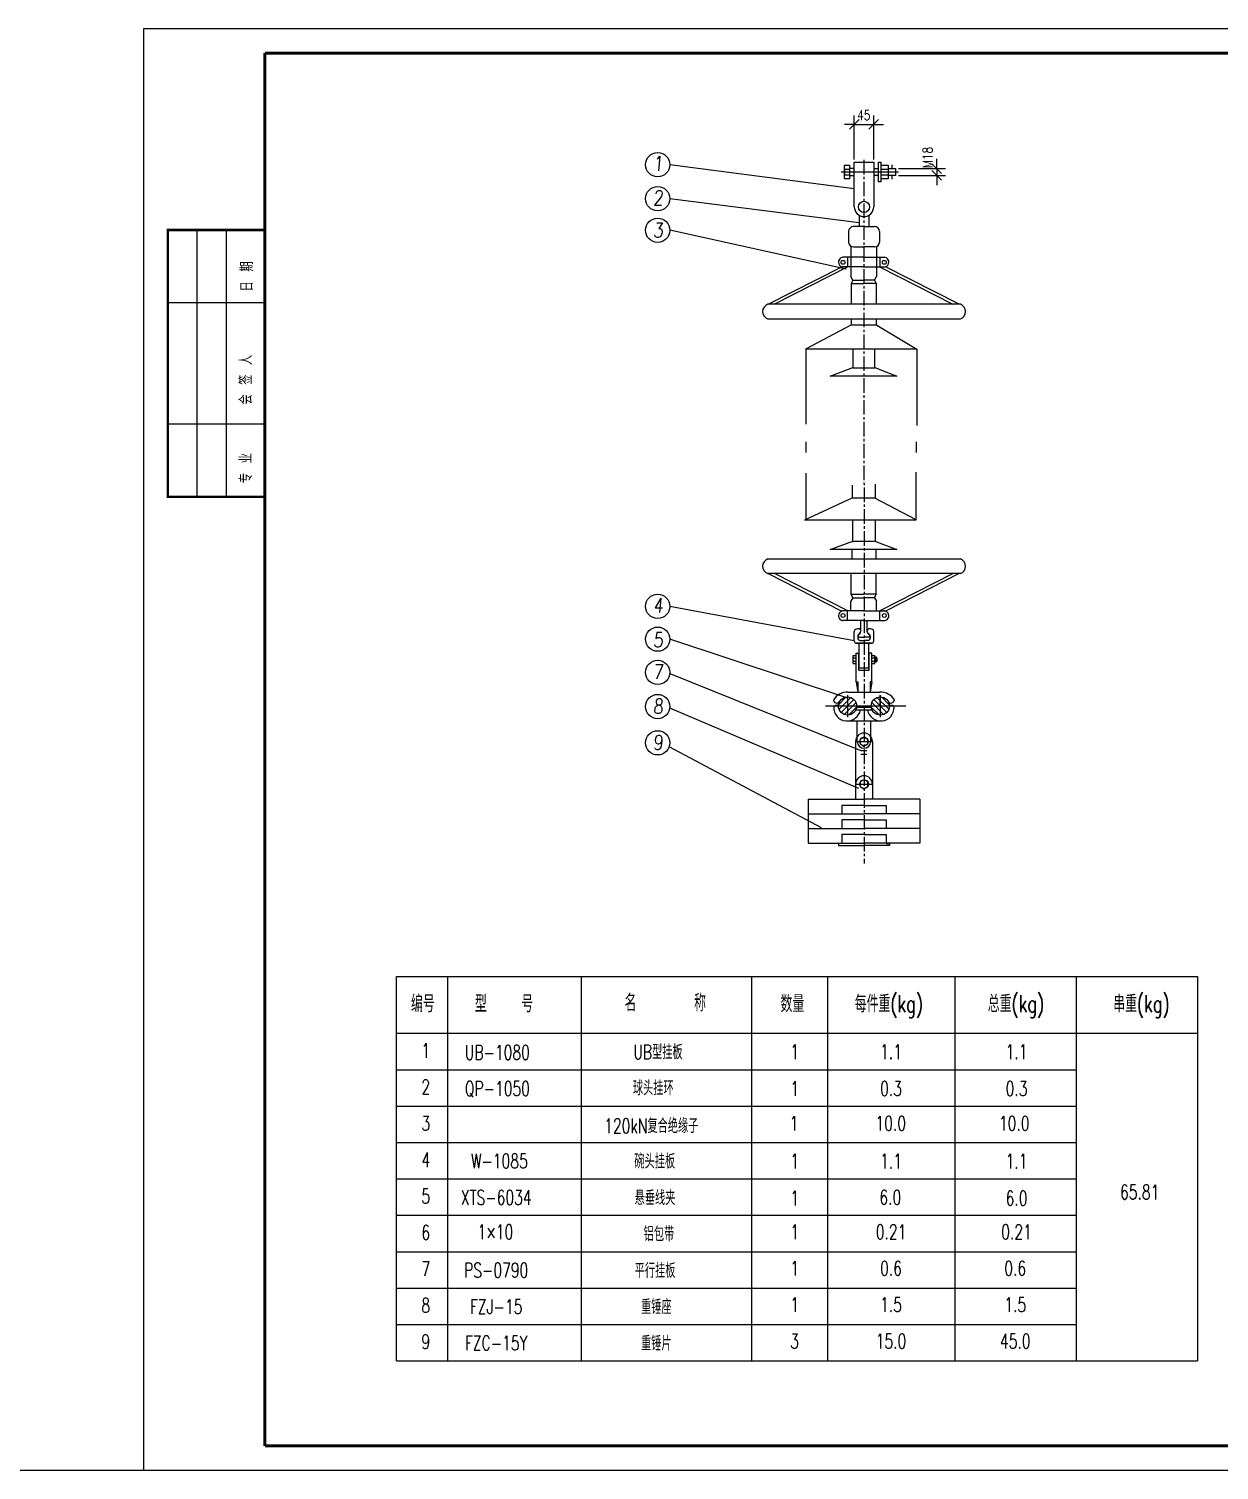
# Model space of a CAD drawing. Extents: x 2254 to 4895, y 1292 to 2309.
# Drawn here: x 3679.1 to 3924.4, y 1651.8 to 1948.8 of the extents above; entities that cross this region are included whole.
import ezdxf
from ezdxf.enums import TextEntityAlignment as Align

# ---------------------------------------------------------------- set-up
doc = ezdxf.new("R2010")
doc.units = 0
doc.header["$LTSCALE"] = 4
doc.header["$MEASUREMENT"] = 0
doc.linetypes.add('CENTER2', pattern=[1.125, 0.75, -0.125, 0.125, -0.125])
doc.layers.get('0').update_dxf_attribs({"linetype": 'CONTINUOUS'})
doc.layers.get('Defpoints').update_dxf_attribs({"linetype": 'CONTINUOUS'})
for name, color, linetype in [('1', 7, 'CONTINUOUS'), ('CHI', 4, 'CONTINUOUS'), ('ZSSignLayer', 7, 'CONTINUOUS')]:
    doc.layers.add(name, color=color, linetype=linetype)
doc.styles.add('HZ', font='txt.shx', dxfattribs={"width": 0.8, "bigfont": 'hztxt.shx'})
doc.styles.add('TBFONT', font='TXT', dxfattribs={"width": 0.75, "bigfont": 'CHINA'})
doc.styles.add('标准', font='txt.shx', dxfattribs={"width": 0.8, "oblique": 5})
doc.dimstyles.new('D2N', dxfattribs={"dimscale": 10, "dimtxt": 0.2, "dimasz": 0, "dimexe": 0.18, "dimexo": 0.06, "dimgap": 0.09, "dimtad": 1, "dimdec": 4, "dimzin": 0, "dimdsep": 46, "dimtxsty": 'HZ', "dimtsz": 0.1, "dimcen": 0.09, "dimadec": 0, "dimazin": 0, "dimtfac": 0.9, "dimtdec": 4, "dimtix": 1, "dimtmove": 2, "dimatfit": 3, "dimfxl": 1, "dimtolj": 1, "dimtzin": 0, "dimarcsym": 0})

# ---------------------------------------------------------------- blocks, each defined once
blk = doc.blocks.new('*X92')
at = {"color": 0}
for p, q in [((-2.47, 0.35), (-0.35, 2.47)), ((-2.33, -0.91), (0.91, 2.33)), ((-1.77, -1.77), (1.77, 1.77)), ((-0.91, -2.33), (2.33, 0.91)), ((0.35, -2.47), (2.47, -0.35))]:
    blk.add_line(p, q, dxfattribs=at)
blk = doc.blocks.new('*D93')
at = {"color": 0, "lineweight": -2, "transparency": 16777216}
for p, q in [((3849.16, 1921.9), (3849.16, 1930.91)), ((3853.16, 1921.9), (3853.16, 1930.91)), ((3849.16, 1929.11), (3847.16, 1929.11)), ((3848.16, 1928.11), (3850.16, 1930.11)), ((3849.16, 1929.11), (3853.16, 1929.11)), ((3854.16, 1930.11), (3852.16, 1928.11)), ((3853.16, 1929.11), (3855.16, 1929.11))]:
    blk.add_line(p, q, dxfattribs=at)
at = {"layer": 'Defpoints', "color": 0, "ltscale": 0.1, "transparency": 16777216}
for p in [(3853.16, 1929.11), (3849.16, 1921.3), (3853.16, 1921.3)]:
    blk.add_point(p, dxfattribs=at)
at = {"color": 0, "ltscale": 0.1, "transparency": 16777216, "insert": (3851.16, 1931.01), "char_height": 2, "attachment_point": 5, "style": 'HZ'}
blk.add_mtext('\\A1;45', dxfattribs=at)
blk = doc.blocks.new('*D94')
at = {"color": 0, "lineweight": -2, "transparency": 16777216}
for p, q in [((3866.17, 1920), (3866.17, 1922)), ((3858.26, 1920), (3867.97, 1920)), ((3865.17, 1921), (3867.17, 1919)), ((3867.17, 1917.6), (3865.17, 1919.6)), ((3866.17, 1920), (3866.17, 1918.6)), ((3858.26, 1918.6), (3867.97, 1918.6)), ((3866.17, 1918.6), (3866.17, 1916.6))]:
    blk.add_line(p, q, dxfattribs=at)
at = {"layer": 'Defpoints', "color": 0, "ltscale": 0.1, "transparency": 16777216}
for p in [(3857.66, 1920), (3857.66, 1918.6), (3866.17, 1918.6)]:
    blk.add_point(p, dxfattribs=at)
at = {"color": 0, "ltscale": 0.1, "transparency": 16777216, "insert": (3864.27, 1922.26), "char_height": 2, "attachment_point": 5, "rotation": 90, "style": 'HZ'}
blk.add_mtext('\\A1;M18', dxfattribs=at)

msp = doc.modelspace()

# ---------------------------------------------------------------- linework, layer by layer
at = {"color": 7}
for p, q in [((4122.71504, 1948.8), (3702.71504, 1948.8)), ((3702.71504, 1948.8), (3702.71504, 1651.8)), ((3858.28673, 1919.29714), (3846.42903, 1919.29714)), ((3847.16451, 1920.69714), (3848.16451, 1920.69714)), ((3847.16451, 1917.89714), (3847.16451, 1920.69714)), ((3847.16451, 1919.99714), (3847.16451, 1918.59714)), ((3847.17584, 1919.99714), (3847.16451, 1919.99714)), ((3847.16451, 1919.88416), (3848.19073, 1919.88416)), ((3847.19525, 1918.74002), (3848.19073, 1918.74002)), ((3848.16451, 1920.69714), (3848.16451, 1917.89714)), ((3849.16451, 1919.99714), (3848.17078, 1919.99714)), ((3849.16451, 1912.1098), (3849.16451, 1921.29714)), ((3849.16451, 1921.29714), (3853.16451, 1921.29714)), ((3853.16451, 1921.29714), (3853.16451, 1912.1098)), ((3853.16451, 1919.99714), (3854.16684, 1919.99714)), ((3854.16451, 1921.29714), (3854.66451, 1921.29714)), ((3854.16451, 1917.29714), (3854.16451, 1921.29714)), ((3854.66135, 1919.88416), (3856.18584, 1919.88416)), ((3854.6635, 1918.71844), (3856.1729, 1918.71844)), ((3854.66451, 1921.29714), (3854.66451, 1917.29714)), ((3854.66451, 1920.69714), (3856.16451, 1920.69714)), ((3854.66782, 1919.99714), (3854.67267, 1919.99714)), ((3856.16451, 1920.69714), (3856.16451, 1917.89714)), ((3856.1729, 1919.99714), (3857.66451, 1919.99714)), ((3856.91451, 1920.79714), (3856.91451, 1919.99714)), ((3857.66451, 1919.99714), (3857.66451, 1918.59714)), ((3847.16451, 1918.59714), (3847.17584, 1918.59714)), ((3848.16451, 1917.89714), (3847.16451, 1917.89714)), ((3848.15891, 1918.59714), (3849.16451, 1918.59714)), ((3854.16684, 1918.59714), (3853.16451, 1918.59714)), ((3854.66451, 1917.29714), (3854.16451, 1917.29714)), ((3856.16451, 1917.89714), (3854.66451, 1917.89714)), ((3854.67267, 1918.59714), (3854.66782, 1918.59714)), ((3857.66451, 1918.59714), (3856.16373, 1918.59714)), ((3856.91451, 1918.59714), (3856.91451, 1917.79714)), ((3850.16451, 1910.3598), (3850.16451, 1908.04485)), ((3850.16451, 1910.3598), (3850.16451, 1908.04714)), ((3852.16451, 1910.3598), (3852.16451, 1908.04485)), ((3852.16451, 1910.3598), (3852.16451, 1908.04714)), ((3713.71504, 1907.35454), (3713.71504, 1852.35454)), ((3719.71504, 1907.35454), (3719.71504, 1852.35454)), ((3727.71504, 1892.35454), (3707.71504, 1892.35454)), ((3727.71504, 1867.35454), (3707.71504, 1867.35454)), ((3849.14227, 1822.67836), (3849.14227, 1824.58367)), ((3853.18675, 1822.67836), (3853.18675, 1824.58367)), ((3849.64227, 1822.17836), (3852.68675, 1822.17836)), ((3852.68675, 1822.17836), (3849.64227, 1822.17836)), ((3849.86733, 1823.56391), (3849.86733, 1823.27173)), ((3850.20743, 1823.4701), (3851.16451, 1823.4701)), ((3850.36733, 1822.77173), (3851.16451, 1822.77173)), ((3852.12159, 1823.4701), (3851.16451, 1823.4701)), ((3851.96169, 1822.77173), (3851.16451, 1822.77173)), ((3852.46169, 1823.56391), (3852.46169, 1823.27173)), ((3848.93356, 1819.69045), (3849.58028, 1819.69045)), ((3848.93356, 1818.02057), (3848.93356, 1819.69045)), ((3848.93356, 1819.18792), (3849.58028, 1819.18792)), ((3848.93356, 1818.49238), (3849.58028, 1818.49238)), ((3848.93356, 1818.02057), (3849.58028, 1818.02057)), ((3849.58028, 1820.15769), (3850.13028, 1820.15769)), ((3849.58028, 1814.25731), (3849.58028, 1820.15769)), ((3850.13028, 1816.63237), (3850.13028, 1820.15769)), ((3852.75262, 1820.15769), (3852.20262, 1820.15769)), ((3852.20262, 1816.63237), (3852.20262, 1820.15769)), ((3852.74874, 1814.25731), (3852.75262, 1820.15769)), ((3852.75153, 1818.49238), (3853.87492, 1818.49238)), ((3852.75199, 1819.18792), (3853.87492, 1819.18792)), ((3852.75262, 1819.69045), (3853.39935, 1819.69045)), ((3852.75262, 1818.02057), (3853.39935, 1818.02057)), ((3853.39935, 1818.02057), (3853.39935, 1819.69045)), ((3853.64249, 1818.20629), (3853.64249, 1819.4567)), ((3853.67965, 1818.20629), (3853.67965, 1819.4567)), ((3853.87492, 1818.49238), (3853.87492, 1819.18792)), ((3843.23625, 1809.26911), (3854.52792, 1809.26911)), ((3847.77698, 1811.47671), (3847.77698, 1806.97017)), ((3854.52792, 1809.26911), (3854.52792, 1811.47671)), ((3854.52792, 1811.47671), (3854.52792, 1806.97017)), ((3854.52792, 1809.26911), (3859.80651, 1809.26911)), ((3849.7862, 1801.9486), (3849.7862, 1806.18043)), ((3852.57016, 1801.9486), (3852.57016, 1806.18043)), ((3849.40563, 1801.9486), (3852.9234, 1801.9486)), ((3849.44118, 1801.9486), (3849.44118, 1790.04551)), ((3850.53598, 1800.12439), (3851.7648, 1800.12439)), ((3852.89115, 1801.9486), (3852.89115, 1790.04551)), ((3850.53598, 1799.31082), (3851.7648, 1799.31082)), ((3849.41077, 1793.18052), (3852.92855, 1793.18052)), ((3839.6505, 1790.04551), (3851.17076, 1790.04551)), ((3839.6505, 1790.04551), (3839.6505, 1787.0301)), ((3851.17076, 1788.79081), (3846.60936, 1788.79081)), ((3846.60936, 1788.79081), (3846.60936, 1787.0301)), ((3862.69103, 1790.04551), (3851.17076, 1790.04551)), ((3851.17076, 1788.79081), (3855.73216, 1788.79081)), ((3855.73216, 1788.79081), (3855.73216, 1787.0301)), ((3862.69103, 1790.04551), (3862.69103, 1787.0301)), ((3839.6505, 1787.0301), (3851.17076, 1787.0301)), ((3839.6505, 1787.0301), (3839.6505, 1784.01468)), ((3851.17076, 1785.7754), (3846.60936, 1785.7754)), ((3846.60936, 1785.7754), (3846.60936, 1784.01468)), ((3862.69103, 1787.0301), (3851.17076, 1787.0301)), ((3851.17076, 1785.7754), (3855.73216, 1785.7754)), ((3855.73216, 1785.7754), (3855.73216, 1784.01468)), ((3862.69103, 1787.0301), (3862.69103, 1784.01468)), ((3839.6505, 1784.01468), (3851.17076, 1784.01468)), ((3839.6505, 1784.01468), (3839.6505, 1780.99927)), ((3851.17076, 1782.75998), (3846.60936, 1782.75998)), ((3846.60936, 1782.75998), (3846.60936, 1780.99927)), ((3862.69103, 1784.01468), (3851.17076, 1784.01468)), ((3851.17076, 1782.75998), (3855.73216, 1782.75998)), ((3855.73216, 1782.75998), (3855.73216, 1780.99927)), ((3862.69103, 1784.01468), (3862.69103, 1780.99927)), ((3839.6505, 1780.99927), (3851.17076, 1780.99927)), ((3846.60936, 1780.91484), (3845.89844, 1780.91484)), ((3845.89844, 1780.91484), (3845.89844, 1780.49738)), ((3845.89844, 1780.49738), (3851.16675, 1780.49738)), ((3846.60936, 1780.99927), (3846.60936, 1780.91484)), ((3862.69103, 1780.99927), (3851.17076, 1780.99927)), ((3856.44308, 1780.49738), (3851.17478, 1780.49738)), ((3855.73216, 1780.99927), (3855.73216, 1780.91484)), ((3855.73216, 1780.91484), (3856.44308, 1780.91484)), ((3856.44308, 1780.91484), (3856.44308, 1780.49738)), ((3792.98068, 1674.31376), (3792.98068, 1753.54469)), ((3828.04542, 1674.31376), (3828.04542, 1753.54469)), ((3843.71894, 1674.31376), (3843.71894, 1753.54469)), ((3869.94722, 1674.31376), (3869.94722, 1753.54469)), ((3894.96084, 1674.31376), (3894.96084, 1753.54469)), ((3754.84366, 1734.31376), (3894.96084, 1734.31376)), ((3754.84366, 1726.81376), (3894.96084, 1726.81376)), ((3754.84366, 1719.31376), (3894.96084, 1719.31376)), ((3754.84366, 1711.81376), (3894.96084, 1711.81376)), ((3754.84366, 1704.31376), (3894.96084, 1704.31376)), ((3754.84366, 1696.81376), (3894.96084, 1696.81376)), ((3754.84366, 1689.31376), (3894.96084, 1689.31376)), ((3754.84366, 1681.81376), (3894.96084, 1681.81376)), ((3754.84366, 1674.31376), (3919.91468, 1674.31376)), ((3702.71504, 1651.8), (4122.71504, 1651.8))]:
    msp.add_line(p, q, dxfattribs=at)
at = {"color": 7, "linetype": 'CENTER2'}
msp.add_line((3851.16451, 1921.79714), (3851.17076, 1776.80774), dxfattribs=at)
at = {"color": 7, "const_width": 0.6}
for points in [[(3727.71504, 1943.8), (3727.71504, 1656.8)], [(4117.71504, 1943.8), (3727.71504, 1943.8)], [(3727.71504, 1656.8), (4117.71504, 1656.8)]]:
    msp.add_lwpolyline(points, dxfattribs=at)
at = {"color": 7}
for points, format in [([(3727.71504, 1852.35454, 0.5, 0.5, 0), (3707.71504, 1852.35454, 0.5, 0.5, 0), (3707.71504, 1907.35454, 0.5, 0.5, 0), (3727.71504, 1907.35454, 0.5, 0.5, 0)], "xyseb"), ([(3850.16874, 1817.1332), (3850.16874, 1821.97836, 0.414213562), (3849.96874, 1822.17836), (3849.7382, 1822.17836)], "xyb"), ([(3852.1679, 1817.1332), (3852.1679, 1821.97836, -0.414213562), (3852.3679, 1822.17836), (3852.52039, 1822.17836)], "xyb")]:
    msp.add_lwpolyline(points, format=format, dxfattribs=at)
for points in [[(3850.50583, 1824.62764), (3850.50583, 1826.87029)], [(3851.82319, 1824.62764), (3851.82319, 1826.87029)], [(3850.13028, 1816.63237), (3852.20262, 1816.63237)], [(3850.16874, 1817.1332), (3852.1679, 1817.1332)], [(3847.84435, 1812.13321), (3854.46056, 1812.13321)], [(3849.58028, 1814.25731), (3849.86414, 1812.13453)], [(3849.58028, 1814.25731), (3849.88708, 1814.25731), (3849.88708, 1812.13453)], [(3852.74874, 1814.25731), (3852.44194, 1814.25731), (3852.44194, 1812.13453)], [(3852.74874, 1814.25731), (3852.46488, 1812.13453)], [(3849.63313, 1809.00395), (3852.67177, 1809.00395)], [(3847.84195, 1806.18043), (3854.45816, 1806.18043)], [(3849.63313, 1808.45775), (3852.67177, 1808.45775)]]:
    msp.add_lwpolyline(points, dxfattribs=at)
for points in [[(3851.17389, 1802.84361), (3850.36859, 1802.38428), (3850.36373, 1801.45721), (3851.16417, 1800.98946), (3851.96947, 1801.44879), (3851.97433, 1802.37587)], [(3851.17131, 1794.07553), (3850.36601, 1793.6162), (3850.36115, 1792.68912), (3851.16159, 1792.22138), (3851.96689, 1792.68071), (3851.97176, 1793.60778)], [(3894.96084, 1704.31376), (3894.96084, 1704.31376), (3894.96084, 1704.31376), (3894.96084, 1704.31376)]]:
    msp.add_lwpolyline(points, close=True, dxfattribs=at)
for centre, radius in [((3851.16451, 1912.1098), 1.15), ((3847.77698, 1809.26911), 1.875), ((3854.52792, 1809.26911), 1.875), ((3851.16451, 1801.9486), 0.88967), ((3851.16966, 1793.18052), 0.89431)]:
    msp.add_circle(centre, radius, dxfattribs=at)
for centre, radius, start, end in [((3851.16451, 1912.1098), 2, 180, 0), ((3849.64227, 1824.58367), 0.5, 113.6429047, 180), ((3850.03549, 1823.68546), 1.4805, 84.8362491, 113.6429047), ((3851.00021, 1823.38044), 1.14764, 127.012738, 170.8009832), ((3850.21481, 1823.80031), 0.33115, 194.2628637, 274.3288038), ((3850.31904, 1823.57114), 0.4546, 114.4441155, 159.0758436), ((3849.92402, 1824.44018), 0.5, 294.4441155, 320.411429), ((3850.03164, 1824.69461), 0.48512, 304.9201048, 73.5843159), ((3849.76749, 1824.62311), 0.73836, 317.2111654, 0.3517264), ((3852.29738, 1824.69461), 0.48512, 106.4156841, 235.0798952), ((3852.56154, 1824.62311), 0.73836, 179.6482736, 222.7888346), ((3851.32881, 1823.38044), 1.14764, 9.1990168, 52.987262), ((3852.405, 1824.44018), 0.5, 219.588571, 245.5558845), ((3852.11421, 1823.80031), 0.33115, 265.6711962, 345.7371363), ((3852.29354, 1823.68546), 1.4805, 66.3570953, 95.1637509), ((3852.00998, 1823.57114), 0.4546, 20.9241564, 65.5558845), ((3852.68675, 1824.58367), 0.5, 0, 66.3570953), ((3849.64227, 1822.67836), 0.5, 180, 270), ((3850.36733, 1823.27173), 0.5, 180, 270), ((3851.96169, 1823.27173), 0.5, 270, 0), ((3852.68675, 1822.67836), 0.5, 270, 0), ((3847.71512, 1808.8592), 3.27656, 87.7397709, 149.9079187), ((3854.58978, 1808.8592), 3.27656, 30.0920813, 92.2602291), ((3845.56719, 1810.56315), 0.68973, 185.0834767, 324.4151186), ((3847.70812, 1808.94134), 2.76414, 177.8040594, 349.924347), ((3845.45244, 1808.8383), 0.54785, 34.1083605, 157.579618), ((3854.59678, 1808.94134), 2.76414, 190.075653, 2.1959406), ((3856.73771, 1810.56315), 0.68973, 215.5848814, 354.9165233), ((3856.85246, 1808.8383), 0.54785, 22.420382, 145.8916395), ((3851.16616, 1801.9486), 1.72498, 0, 180), ((3851.16616, 1801.9486), 1.40399, 180, 0), ((3851.17131, 1793.18052), 1.72498, 0, 180)]:
    msp.add_arc(centre, radius, start, end, dxfattribs=at)
at = {"layer": '1', "color": 7}
for p, q in [((3849.16451, 1915.79714), (3811.16451, 1920.79714)), ((3850.16451, 1908.79714), (3811.16451, 1913.79714)), ((3847.50165, 1899.28159), (3811.16451, 1907.29714)), ((3849.14227, 1822.67836), (3811.16451, 1829.79714)), ((3847.81983, 1810.90958), (3811.16444, 1823.04904)), ((3811.15636, 1815.97878), (3850.53598, 1800.12383)), ((3811.12222, 1808.91956), (3850.02077, 1792.36301)), ((3810.92695, 1800.93967), (3842.30902, 1784.24664))]:
    msp.add_line(p, q, dxfattribs=at)
for centre in [(3808.66451, 1920.79714), (3808.66451, 1913.79714), (3808.66451, 1907.29714), (3808.66451, 1829.79714), (3808.66451, 1823.02975), (3808.66451, 1816.1805), (3808.66451, 1809.15049), (3808.66451, 1801.67407)]:
    msp.add_circle(centre, 2.5, dxfattribs=at)
at = {"layer": 'CHI', "color": 7}
for p, q in [((3847.9977, 1907.04485), (3847.9977, 1904.85493)), ((3851.16116, 1908.04485), (3848.9977, 1908.04485)), ((3851.16116, 1908.04485), (3849.30204, 1908.04485)), ((3851.19917, 1908.04485), (3853.36263, 1908.04485)), ((3854.36263, 1907.04485), (3854.36263, 1904.85493)), ((3848.48857, 1903.99425), (3848.48857, 1897.74719)), ((3848.9977, 1903.85493), (3851.16116, 1903.85493)), ((3853.36263, 1903.85493), (3851.03979, 1903.85493)), ((3853.70984, 1903.91715), (3853.70984, 1897.74719)), ((3851.16869, 1901.72752), (3846.79336, 1901.72752)), ((3847.78325, 1901.72752), (3847.78325, 1899.71571)), ((3851.02972, 1901.72752), (3855.40505, 1901.72752)), ((3854.41516, 1901.72752), (3854.41516, 1899.71571)), ((3831.41399, 1892.03588), (3846.60066, 1899.76508)), ((3847.82685, 1899.72752), (3832.74774, 1892.03588)), ((3851.16869, 1899.72752), (3846.74881, 1899.72752)), ((3851.02972, 1899.72752), (3855.4496, 1899.72752)), ((3854.37156, 1899.72752), (3869.45067, 1892.03588)), ((3870.78442, 1892.03588), (3855.59775, 1899.76508)), ((3848.85009, 1897.02431), (3848.48297, 1897.7584)), ((3848.85066, 1897.02319), (3848.49298, 1896.30799)), ((3848.49422, 1896.31903), (3851.14053, 1896.31903)), ((3848.49422, 1896.31903), (3848.49422, 1892.03588)), ((3848.85009, 1897.02431), (3851.14053, 1897.02431)), ((3853.34832, 1897.02431), (3851.05788, 1897.02431)), ((3853.70419, 1896.31903), (3851.05788, 1896.31903)), ((3853.34776, 1897.02319), (3853.70544, 1896.30799)), ((3853.34832, 1897.02431), (3853.71545, 1897.7584)), ((3853.70419, 1896.31903), (3853.70419, 1892.03588)), ((3831.16448, 1892.03588), (3831.16448, 1892.03588)), ((3871.03393, 1892.03588), (3831.33565, 1892.03588)), ((3871.03393, 1892.03588), (3871.03393, 1892.03588)), ((3831.27895, 1889.03588), (3871.03393, 1889.03588)), ((3848.49422, 1889.03588), (3848.49422, 1887.75636)), ((3853.70419, 1889.03588), (3853.70419, 1887.66093)), ((3848.61522, 1887.82042), (3839.25467, 1882.865)), ((3848.49983, 1887.82042), (3853.63214, 1887.82042)), ((3853.78775, 1887.71346), (3862.07278, 1882.81792)), ((3862.07397, 1882.79109), (3839.11091, 1882.79109)), ((3839.18066, 1882.79109), (3839.18066, 1867.33781)), ((3848.8909, 1882.79109), (3848.8909, 1878.96633)), ((3848.8909, 1882.79109), (3848.8909, 1881.58954)), ((3853.41394, 1878.97803), (3853.41394, 1882.79109)), ((3853.41394, 1881.37245), (3853.41394, 1882.79109)), ((3862.07397, 1882.79109), (3862.07397, 1867.04522)), ((3844.18693, 1877.24756), (3848.8909, 1878.98436)), ((3857.93698, 1877.24756), (3844.18693, 1877.24756)), ((3848.89399, 1878.97803), (3853.41703, 1878.97803)), ((3853.41394, 1878.98436), (3857.93698, 1877.24756)), ((3839.1892, 1863.6769), (3839.1892, 1861.50353)), ((3861.90204, 1863.6769), (3861.90204, 1861.50353)), ((3839.1892, 1857.26452), (3839.1892, 1847.58867)), ((3861.85613, 1857.41591), (3861.85613, 1847.58867)), ((3848.76323, 1854.73652), (3848.76323, 1852.12621)), ((3853.44736, 1855.00534), (3853.44736, 1852.06875)), ((3838.96363, 1847.63715), (3848.75823, 1852.13226)), ((3848.75823, 1852.13226), (3853.44736, 1852.13226)), ((3853.33904, 1852.13373), (3861.85613, 1847.66242)), ((3861.85613, 1847.58867), (3838.93684, 1847.58867)), ((3848.79464, 1847.58867), (3848.79464, 1843.02959)), ((3853.5102, 1843.08734), (3853.5102, 1847.64642)), ((3844.18693, 1841.50989), (3848.8909, 1843.24669)), ((3857.93698, 1841.50989), (3844.18693, 1841.50989)), ((3848.75615, 1839.56654), (3848.75615, 1841.51213)), ((3848.8909, 1843.21674), (3853.41394, 1843.21674)), ((3853.41394, 1843.24669), (3857.93698, 1841.50989)), ((3853.65606, 1839.5643), (3853.65606, 1841.50989)), ((3831.27895, 1839.5643), (3871.03393, 1839.5643)), ((3831.16448, 1836.5643), (3831.16448, 1836.5643)), ((3871.03393, 1836.5643), (3831.33565, 1836.5643)), ((3831.41399, 1836.5643), (3846.60066, 1828.8351)), ((3847.82685, 1828.87266), (3832.74774, 1836.5643)), ((3848.49422, 1832.28115), (3848.49422, 1836.5643)), ((3853.70419, 1832.28115), (3853.70419, 1836.5643)), ((3854.37156, 1828.87266), (3869.45067, 1836.5643)), ((3870.78442, 1836.5643), (3855.59775, 1828.8351)), ((3871.03393, 1836.5643), (3871.03393, 1836.5643)), ((3848.85009, 1831.57588), (3848.48297, 1830.84179)), ((3848.48857, 1828.87266), (3848.48857, 1830.85299)), ((3848.85066, 1831.577), (3848.49298, 1832.2922)), ((3848.49422, 1832.28115), (3851.14053, 1832.28115)), ((3848.85009, 1831.57588), (3851.14053, 1831.57588)), ((3853.70419, 1832.28115), (3851.05788, 1832.28115)), ((3853.34832, 1831.57588), (3851.05788, 1831.57588)), ((3853.34776, 1831.577), (3853.70544, 1832.2922)), ((3853.34832, 1831.57588), (3853.71545, 1830.84179)), ((3853.70984, 1828.87266), (3853.70984, 1830.85299)), ((3851.16869, 1828.87266), (3846.74881, 1828.87266)), ((3851.16869, 1826.87266), (3846.79336, 1826.87266)), ((3847.78325, 1826.87266), (3847.78325, 1828.88447)), ((3851.02972, 1828.87266), (3855.4496, 1828.87266)), ((3851.02972, 1826.87266), (3855.40505, 1826.87266)), ((3854.41516, 1826.87266), (3854.41516, 1828.88447)), ((3754.84366, 1674.31376), (3754.84366, 1753.54469)), ((3754.84366, 1753.54469), (3919.91468, 1753.54469)), ((3765.34366, 1753.54469), (3765.34366, 1674.31376)), ((3919.91468, 1753.54469), (3919.91468, 1674.31376)), ((3919.91468, 1741.81376), (3754.84366, 1741.81376))]:
    msp.add_line(p, q, dxfattribs=at)
for centre in [(3846.84183, 1900.68622), (3855.35658, 1900.68622), (3846.84183, 1827.91397), (3855.35658, 1827.91397)]:
    msp.add_circle(centre, 0.40741, dxfattribs=at)
for centre, radius, start, end in [((3848.9977, 1907.04485), 1, 90, 180), ((3853.36263, 1907.04485), 1, 0, 90), ((3848.9977, 1904.85493), 1, 180, 270), ((3853.36263, 1904.85493), 1, 270, 0), ((3846.9077, 1900.73108), 1.00298, 90.0510526, 273.9639735), ((3855.29071, 1900.73108), 1.00298, 266.0360265, 89.9489474), ((3831.84924, 1890.54048), 1.58114, 108.4349488, 251.5650512), ((3870.53393, 1890.53588), 1.58114, 288.4349488, 71.5650512), ((3831.84924, 1838.0597), 1.58114, 108.4349488, 251.5650512), ((3870.53393, 1838.0643), 1.58114, 288.4349488, 71.5650512), ((3846.9077, 1827.86911), 1.00298, 86.0360265, 269.9489474), ((3855.29071, 1827.86911), 1.00298, 270.0510526, 93.9639735)]:
    msp.add_arc(centre, radius, start, end, dxfattribs=at)
at = {"layer": 'Defpoints', "color": 7, "linetype": 'ByBlock'}
for p in [(3851.16451, 1919.29714), (3851.16451, 1816.3832)]:
    msp.add_point(p, dxfattribs=at)
at = {"layer": 'ZSSignLayer', "ltscale": 0.1}
msp.add_line((3655.44336, 1651.8), (3702.71504, 1651.8), dxfattribs=at)

# ---------------------------------------------------------------- block references
at = {"color": 7, "xscale": 0.75, "yscale": 0.75, "zscale": 0.75}
msp.add_blockref('*X92', (3847.77698, 1809.26911), dxfattribs=at)
at = {"color": 7, "xscale": -0.75, "yscale": 0.75, "zscale": 0.75, "rotation": 359.9999999991441}
msp.add_blockref('*X92', (3854.52792, 1809.26911), dxfattribs=at)

# ---------------------------------------------------------------- texts
at = {"color": 7, "style": 'TBFONT', "width": 0.85}
for s, p in [('日 期', (3725.30591, 1894.71281)), ('会 签 人', (3725.0825, 1871.38283)), ('专 业', (3725.0825, 1855.19695))]:
    msp.add_text(s, height=2.6, rotation=90, dxfattribs=at).set_placement(p)
at = {"color": 7, "style": 'HZ', "width": 0.7}
for s, p in [('UB-1080', (3775.61608, 1736.38786)), ('1', (3836.86781, 1736.515)), ('1.1', (3856.73637, 1736.515)), ('1.1', (3882.59814, 1736.515)), ('QP-1050', (3775.63162, 1728.93014)), ('1', (3836.86781, 1728.93918)), ('0.3', (3856.73637, 1728.93918)), ('0.3', (3882.59814, 1728.93918)), ('1', (3836.86781, 1713.97557)), ('1.1', (3856.73637, 1713.97557)), ('1.1', (3882.59814, 1713.97557)), ('XTS-6034', (3775.38155, 1706.49582)), ('1', (3836.86781, 1706.34561)), ('6.0', (3856.60437, 1706.51016)), ('6.0', (3882.59814, 1706.34561)), ('65.81', (3907.97833, 1707.60457)), ('1×10', (3775.21454, 1699.38883)), ('1', (3836.86781, 1699.39405)), ('0.21', (3856.73637, 1699.39405)), ('0.21', (3882.59814, 1699.39405)), ('PS-0790', (3775.38155, 1691.49582)), ('1', (3836.86781, 1691.89405)), ('0.6', (3856.73637, 1691.89405)), ('0.6', (3882.3314, 1691.89405)), ('FZJ-15', (3775.38155, 1683.99582)), ('1', (3836.86781, 1684.39405)), ('1.5', (3856.73637, 1684.39405)), ('1.5', (3882.3314, 1684.39405)), ('FZC-15Y', (3775.38155, 1676.49582)), ('3', (3836.86781, 1676.89405)), ('15.0', (3856.73637, 1676.89405)), ('45.0', (3882.3314, 1676.89405))]:
    msp.add_text(s, height=3, dxfattribs=at).set_placement(p, align=Align.CENTER)
for s, p in [('UB型挂板', (3803.62902, 1736.45976)), ('球头挂环', (3803.53913, 1729.04181)), ('120kN复合绝缘子', (3797.63382, 1721.2478)), ('1', (3835.85593, 1721.76984)), ('10.0', (3853.53354, 1721.76984)), ('10.0', (3878.96857, 1721.76984)), ('W-1085', (3770.18451, 1714.01432)), ('碗头挂板', (3803.84705, 1713.94769)), ('悬垂线夹', (3803.91162, 1706.42851)), ('铝包带', (3805.7704, 1698.96588)), ('平行挂板', (3803.91162, 1691.42851)), ('重锤座', (3805.2237, 1683.92851)), ('重锤片', (3805.2237, 1676.42851))]:
    msp.add_text(s, height=3, dxfattribs=at).set_placement(p)
at = {"layer": 'CHI', "color": 7, "style": '标准', "oblique": 5, "width": 0.8}
for s, p in [('1', (3807.70684, 1919.55179)), ('2', (3807.70684, 1912.49071)), ('3', (3807.70684, 1905.79114)), ('4', (3807.70684, 1828.51727)), ('5', (3807.70684, 1821.37583)), ('7', (3807.70684, 1814.80161)), ('8', (3807.70684, 1807.71662)), ('9', (3807.70684, 1800.2402))]:
    msp.add_text(s, height=3, dxfattribs=at).set_placement(p)
at = {"layer": 'CHI', "color": 7, "style": 'HZ', "width": 0.7}
for s, p in [('编号', (3760.26979, 1746.15047)), ('型   号', (3777.01185, 1746.15047)), ('名     称', (3810.22172, 1746.33587)), ('数量', (3836.41695, 1746.15047)), ('每件重(kg)', (3856.29993, 1746.15047)), ('总重(kg)', (3882.49248, 1746.15047)), ('串重(kg)', (3908.33907, 1746.15047))]:
    msp.add_text(s, height=3.5, dxfattribs=at).set_placement(p, align=Align.CENTER)
for s, p in [('1', (3759.96131, 1736.76984)), ('2', (3759.96131, 1729.26984)), ('3', (3759.96131, 1721.76984)), ('4', (3759.96131, 1714.26984)), ('5', (3759.96131, 1706.76984)), ('6', (3759.96131, 1699.26984)), ('7', (3759.96131, 1691.76984)), ('8', (3759.96131, 1684.26984)), ('9', (3759.96131, 1676.76984))]:
    msp.add_text(s, height=3, dxfattribs=at).set_placement(p)

# ---------------------------------------------------------------- dimensions: what is measured, and where the dimension line sits
at = {"color": 7}
dim = msp.add_linear_dim(base=(3853.16451, 1929.11063), p1=(3849.16451, 1921.29714), p2=(3853.16451, 1921.29714), text='45', dimstyle='D2N', override={"dimfxl": 1.25}, dxfattribs=at)
dim.commit()
dim.dimension.update_dxf_attribs({"geometry": '*D93', "text_midpoint": (3851.16451, 1931.01063)})
dim = msp.add_linear_dim(base=(3866.17281, 1918.59714), p1=(3857.66451, 1919.99714), p2=(3857.66451, 1918.59714), angle=90, text='M18', dimstyle='D2N', override={"dimfxl": 1.25}, dxfattribs=at)
dim.commit()
dim.dimension.update_dxf_attribs({"geometry": '*D94', "text_midpoint": (3864.27281, 1922.26461), "dimtype": 160})

doc.saveas('drawing.dxf')
